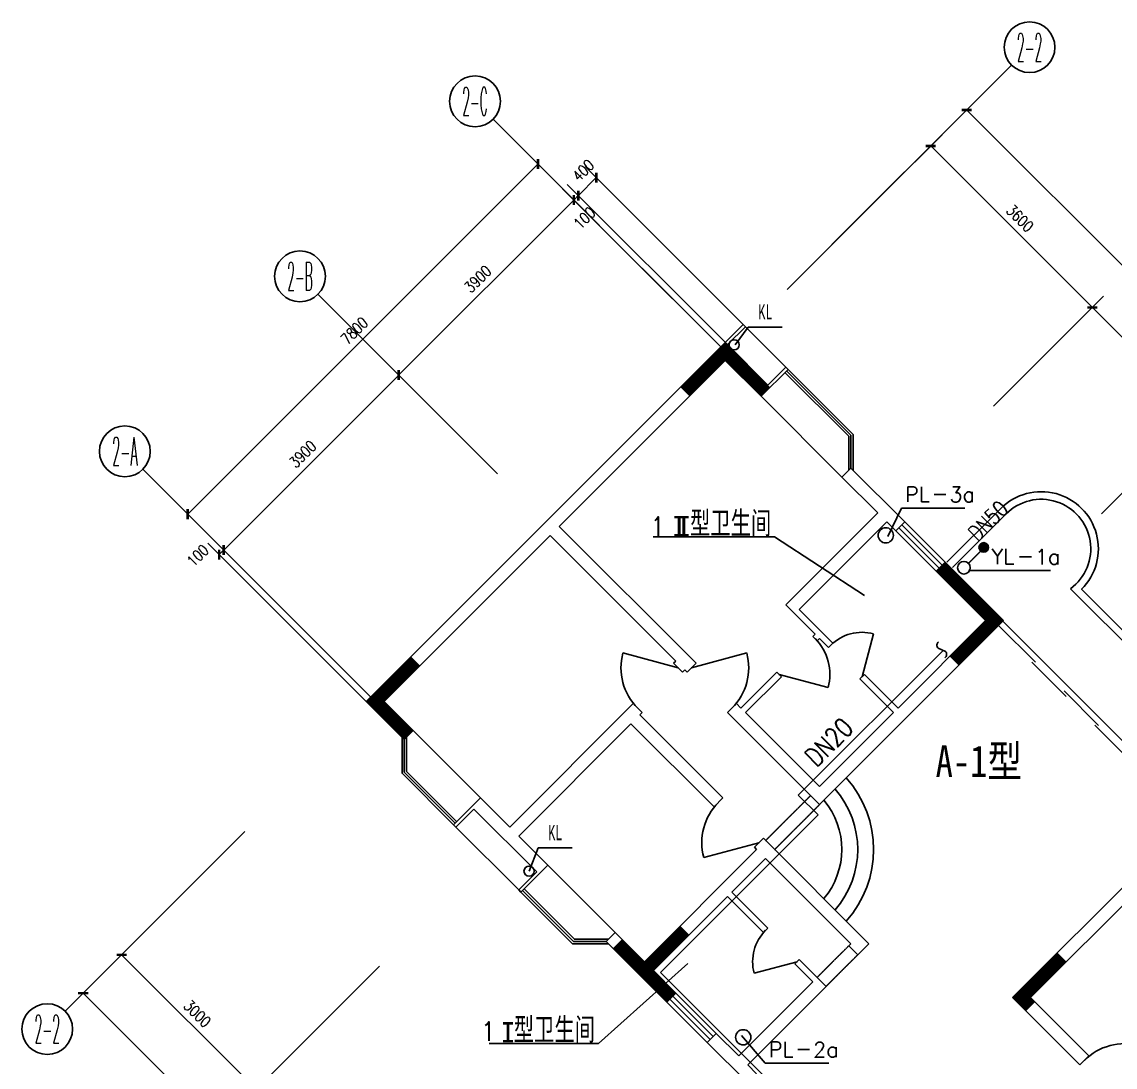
# Model space of a CAD drawing. Header units: millimetres. Extents: x 1045 to 43045, y 484 to 37369.
# Drawn here: x 2225 to 19445, y 20897 to 37369 of the extents above; entities that cross this region are included whole.
import ezdxf
from ezdxf.enums import TextEntityAlignment as Align

# ---------------------------------------------------------------- set-up
doc = ezdxf.new("R2010")
doc.units = ezdxf.units.MM
doc.linetypes.add('DASH', pattern=[0.35, 0.25, -0.1])
for name, color, linetype in [('AXIS', 3, 'Continuous'), ('AXIS_TEXT', 7, 'Continuous'), ('DN_DIM', 3, 'Continuous'), ('LVTRY', 6, 'Continuous'), ('OTHER', 7, 'Continuous'), ('P_LS_', 6, 'Continuous'), ('P_PS_', 2, 'DASH'), ('P_PS_DIM', 3, 'Continuous'), ('P_YS_DIM', 3, 'Continuous'), ('PUB_DIM', 3, 'Continuous'), ('PUB_TEXT', 7, 'Continuous'), ('PUB_WINDW', 7, 'Continuous'), ('S', 7, 'Continuous'), ('TEXT', 5, 'Continuous'), ('WALL', 255, 'Continuous'), ('WINDOW', 2, 'Continuous'), ('YT', 4, 'Continuous'), ('Z', 91, 'Continuous')]:
    doc.layers.add(name, color=color, linetype=linetype)
doc.styles.add('_MONOTXT9', font='MONOTXT9.shx', dxfattribs={"width": 0.533333})
doc.styles.add('COMPLEX', font='COMPLEX')
doc.styles.add('DIM_FONT', font='SIMPLEX', dxfattribs={"width": 0.8})
doc.styles.add('LXZ_COMPLEX', font='TXT.shx', dxfattribs={"bigfont": 'hztxt.shx'})
doc.styles.add('S1', font='SimSun.ttf', dxfattribs={"width": 0.8})
doc.styles.add('Z1', font='simplex.shx', dxfattribs={"width": 0.8, "bigfont": 'hztxt.shx'})
doc.dimstyles.new('NORMAL', dxfattribs={"dimscale": 2, "dimtxt": 300, "dimasz": 1, "dimexe": 250, "dimexo": 300, "dimgap": 0.09, "dimtad": 1, "dimtoh": 1, "dimdec": 0, "dimzin": 0, "dimdsep": 46, "dimtxsty": 'DIM_FONT', "dimcen": 0.09, "dimadec": 0, "dimazin": 0, "dimtfac": 1, "dimtdec": 0, "dimtix": 1, "dimtofl": 0, "dimtmove": 2, "dimatfit": 3, "dimfxl": 1, "dimtolj": 1, "dimtzin": 0, "dimarcsym": 0})

# ---------------------------------------------------------------- blocks, each defined once
blk = doc.blocks.new('_DIMX')
at = {"const_width": 50}
blk.add_lwpolyline([(-70, -70), (70, 70)], dxfattribs=at)
blk = doc.blocks.new('*D30')
at = {"color": 0, "linetype": 'ByBlock', "transparency": 16777216}
for p, q in [((-893, -60382), (-3615, -63105)), ((6107, -72473), (-3438, -62929)), ((8653, -69928), (5931, -72651))]:
    blk.add_line(p, q, dxfattribs=at)
at = {"layer": 'DEFPOINTS', "color": 0, "linetype": 'ByBlock', "transparency": 16777216}
for p in [(-893, -60382), (-3438, -62928), (8653, -69928)]:
    blk.add_point(p, dxfattribs=at)
at = {"color": 0, "linetype": 'ByBlock', "transparency": 16777216, "xscale": 0.8, "yscale": 0.8, "zscale": 0.8}
for p, rotation in [((-3438, -62928), 135.0000021865977), ((6108, -72474), 315.0000021865977)]:
    blk.add_blockref('_DIMX', p, dxfattribs=dict(at, rotation=rotation))
at = {"color": 7, "linetype": 'ByBlock', "transparency": 16777216, "insert": (1467, -67568), "char_height": 175, "attachment_point": 5, "rotation": 315, "style": 'DIM_FONT'}
blk.add_mtext('\\A1;13500', dxfattribs=at)
blk = doc.blocks.new('M_A1SFU')
blk.add_line((-0.5, 0), (0, -0.866))
blk.add_arc((-0.5, 0), 1, 300, 0)
blk = doc.blocks.new('*D55')
at = {"color": 0, "linetype": 'ByBlock', "transparency": 16777216}
for p, q in [((5845, -51986), (3547, -49688)), ((-1791, -55379), (3723, -49865)), ((330, -57501), (-1968, -55203))]:
    blk.add_line(p, q, dxfattribs=at)
at = {"layer": 'DEFPOINTS', "color": 0, "linetype": 'ByBlock', "transparency": 16777216}
for p in [(3724, -49864), (5845, -51986), (330, -57501)]:
    blk.add_point(p, dxfattribs=at)
at = {"color": 0, "linetype": 'ByBlock', "transparency": 16777216, "xscale": 0.8, "yscale": 0.8, "zscale": 0.8}
for p, rotation in [((3724, -49864), 45.00000000000144), ((-1792, -55380), 225.0000000000014)]:
    blk.add_blockref('_DIMX', p, dxfattribs=dict(at, rotation=rotation))
at = {"color": 7, "linetype": 'ByBlock', "transparency": 16777216, "insert": (834, -52490), "char_height": 175, "attachment_point": 5, "rotation": 45, "style": 'DIM_FONT'}
blk.add_mtext('\\A1;7800', dxfattribs=at)
blk = doc.blocks.new('*D54')
at = {"color": 0, "linetype": 'ByBlock', "transparency": 16777216}
for p, q in [((3088, -54743), (1355, -53011)), ((-1225, -55945), (1531, -53188)), ((330, -57501), (-1403, -55769))]:
    blk.add_line(p, q, dxfattribs=at)
at = {"layer": 'DEFPOINTS', "color": 0, "linetype": 'ByBlock', "transparency": 16777216}
for p in [(1532, -53188), (3088, -54743), (330, -57501)]:
    blk.add_point(p, dxfattribs=at)
at = {"color": 0, "linetype": 'ByBlock', "transparency": 16777216, "xscale": 0.8, "yscale": 0.8, "zscale": 0.8}
for p, rotation in [((1532, -53188), 45.00000000000136), ((-1226, -55946), 225.0000000000013)]:
    blk.add_blockref('_DIMX', p, dxfattribs=dict(at, rotation=rotation))
at = {"color": 7, "linetype": 'ByBlock', "transparency": 16777216, "insert": (20, -54434), "char_height": 175, "attachment_point": 5, "rotation": 45, "style": 'DIM_FONT'}
blk.add_mtext('\\A1;3900', dxfattribs=at)
blk = doc.blocks.new('*D20')
at = {"color": 0, "linetype": 'ByBlock', "transparency": 16777216}
for p, q in [((8356, -51133), (10655, -48835)), ((10478, -49012), (18750, -57284)), ((16630, -59406), (18928, -57108))]:
    blk.add_line(p, q, dxfattribs=at)
at = {"layer": 'DEFPOINTS', "color": 0, "linetype": 'ByBlock', "transparency": 16777216}
for p in [(8356, -51133), (18751, -57285), (16630, -59406)]:
    blk.add_point(p, dxfattribs=at)
at = {"color": 0, "linetype": 'ByBlock', "transparency": 16777216, "xscale": 0.8, "yscale": 0.8, "zscale": 0.8}
for p, rotation in [((10478, -49012), 135.0000000000011), ((18751, -57285), 315.0000000000011)]:
    blk.add_blockref('_DIMX', p, dxfattribs=dict(at, rotation=rotation))
at = {"color": 7, "linetype": 'ByBlock', "transparency": 16777216, "insert": (14747, -53016), "char_height": 175, "attachment_point": 5, "rotation": 315, "style": 'DIM_FONT'}
blk.add_mtext('\\A1;11700', dxfattribs=at)
blk = doc.blocks.new('*D19')
at = {"color": 0, "linetype": 'ByBlock', "transparency": 16777216}
for p, q in [((1088, -58260), (-1403, -55769)), ((1018, -58330), (-1473, -55839)), ((-1297, -56016), (-1226, -55946)), ((-1297, -56016), (-1226, -55946)), ((-1225, -55945), (-1225, -55944)), ((-1297, -56017), (-1298, -56017))]:
    blk.add_line(p, q, dxfattribs=at)
at = {"layer": 'DEFPOINTS', "color": 0, "linetype": 'ByBlock', "transparency": 16777216}
for p in [(-1226, -55946), (1018, -58330), (1088, -58260)]:
    blk.add_point(p, dxfattribs=at)
at = {"color": 0, "linetype": 'ByBlock', "transparency": 16777216, "xscale": 0.8, "yscale": 0.8, "zscale": 0.8}
for p, rotation in [((-1297, -56016), 45.00000000000122), ((-1226, -55946), 225.0000000000013)]:
    blk.add_blockref('_DIMX', p, dxfattribs=dict(at, rotation=rotation))
at = {"color": 7, "linetype": 'ByBlock', "transparency": 16777216, "insert": (-1632, -56033), "char_height": 175, "attachment_point": 5, "rotation": 45, "style": 'DIM_FONT'}
blk.add_mtext('\\A1;100', dxfattribs=at)
blk = doc.blocks.new('_A0LHZ')
for p, q in [((-0.5, 0.0159), (-0.2273, 0.0159)), ((-0.2419, 0.0033), (0.0147, 0.0033)), ((-0.0147, 0.0159), (0.2419, 0.0159)), ((0.2273, 0.0033), (0.5, 0.0033))]:
    blk.add_line(p, q)
blk = doc.blocks.new('M_A12RWT')
blk.add_line((-0.5, 0.0286), (0.5, 0.0286))
blk = doc.blocks.new('*D17')
at = {"color": 0, "linetype": 'ByBlock', "transparency": 16777216}
for p, q in [((12599, -55376), (14332, -53643)), ((14155, -53821), (17336, -57002)), ((15781, -58558), (17514, -56825))]:
    blk.add_line(p, q, dxfattribs=at)
at = {"layer": 'DEFPOINTS', "color": 0, "linetype": 'ByBlock', "transparency": 16777216}
for p in [(12599, -55376), (17337, -57002), (15781, -58558)]:
    blk.add_point(p, dxfattribs=at)
at = {"color": 0, "linetype": 'ByBlock', "transparency": 16777216, "xscale": 0.8, "yscale": 0.8, "zscale": 0.8}
for p, rotation in [((14155, -53820), 135.0000000000016), ((17337, -57002), 315.0000000000016)]:
    blk.add_blockref('_DIMX', p, dxfattribs=dict(at, rotation=rotation))
at = {"color": 7, "linetype": 'ByBlock', "transparency": 16777216, "insert": (15878, -55279), "char_height": 175, "attachment_point": 5, "rotation": 315, "style": 'DIM_FONT'}
blk.add_mtext('\\A1;4500', dxfattribs=at)
blk = doc.blocks.new('*D36')
at = {"color": 0, "linetype": 'ByBlock', "transparency": 16777216}
for p, q in [((-893, -60382), (-3010, -62499)), ((-2833, -62323), (-712, -64443)), ((1229, -62504), (-889, -64621))]:
    blk.add_line(p, q, dxfattribs=at)
at = {"layer": 'DEFPOINTS', "color": 0, "linetype": 'ByBlock', "transparency": 16777216}
for p in [(-893, -60382), (1229, -62504), (-712, -64444)]:
    blk.add_point(p, dxfattribs=at)
at = {"color": 0, "linetype": 'ByBlock', "transparency": 16777216, "xscale": 0.8, "yscale": 0.8, "zscale": 0.8}
for p, rotation in [((-2833, -62323), 135.0000021865972), ((-712, -64444), 315.0000021865972)]:
    blk.add_blockref('_DIMX', p, dxfattribs=dict(at, rotation=rotation))
at = {"color": 7, "linetype": 'ByBlock', "transparency": 16777216, "insert": (-1640, -63251), "char_height": 175, "attachment_point": 5, "rotation": 315, "style": 'DIM_FONT'}
blk.add_mtext('\\A1;3000', dxfattribs=at)
blk = doc.blocks.new('*D35')
at = {"color": 0, "linetype": 'ByBlock', "transparency": 16777216}
for p, q in [((1229, -62504), (-889, -64621)), ((-711, -64445), (1409, -66565)), ((3350, -64625), (1233, -66742))]:
    blk.add_line(p, q, dxfattribs=at)
at = {"layer": 'DEFPOINTS', "color": 0, "linetype": 'ByBlock', "transparency": 16777216}
for p in [(1229, -62504), (3350, -64625), (1410, -66565)]:
    blk.add_point(p, dxfattribs=at)
at = {"color": 0, "linetype": 'ByBlock', "transparency": 16777216, "xscale": 0.8, "yscale": 0.8, "zscale": 0.8}
for p, rotation in [((-712, -64444), 134.9999978134019), ((1410, -66565), 314.9999978134019)]:
    blk.add_blockref('_DIMX', p, dxfattribs=dict(at, rotation=rotation))
at = {"color": 7, "linetype": 'ByBlock', "transparency": 16777216, "insert": (481, -65372), "char_height": 175, "attachment_point": 5, "rotation": 315, "style": 'DIM_FONT'}
blk.add_mtext('\\A1;3000', dxfattribs=at)
blk = doc.blocks.new('A$C7AE21DBD')
at = {"layer": 'PUB_DIM'}
for p, q in [((0, 294), (150, 294)), ((0, 283), (150, 283)), ((66, 294), (66, 0)), ((84, 294), (84, 0)), ((0, 11), (150, 11)), ((0, 0), (150, 0))]:
    blk.add_line(p, q, dxfattribs=at)
blk = doc.blocks.new('M_B0OPK')
for p, q in [((-0.5, 0.5), (0.5, 0.5)), ((0.5, 0.167), (-0.5, 0.167)), ((0.5, -0.167), (-0.5, -0.167)), ((-0.5, -0.5), (0.5, -0.5))]:
    blk.add_line(p, q)
blk = doc.blocks.new('LGH_1')
at = {"color": 7}
blk.add_line((0.512, 0.214), (0.699, 0.214), dxfattribs=at)
at = {"linetype": 'Continuous'}
blk.add_line((0, 0), (1, 0), dxfattribs=at)
at = {"color": 7, "style": 'LXZ_COMPLEX'}
blk.add_attdef('AB', text='', height=0.24, dxfattribs=at).set_placement((0.252, 0.097), align=Align.CENTER)
blk.add_attdef('Z', text='', height=0.24, dxfattribs=at).set_placement((0.956, 0.214), align=Align.MIDDLE)
blk = doc.blocks.new('FACE3_')
for p in [(-0.093, 0.236), (0.093, -0.236)]:
    blk.add_line(p, (0, 0))
for centre, start, end in [((0.172, 0.235), 80.7491, 179.85983), ((-0.172, -0.235), 260.7491, 359.85983)]:
    blk.add_arc(centre, 0.265, start, end)
blk = doc.blocks.new('*D51')
at = {"color": 0, "linetype": 'ByBlock', "transparency": 16777216}
for p, q in [((8356, -51133), (10089, -49401)), ((9913, -49578), (12457, -52123)), ((10902, -53679), (12634, -51946))]:
    blk.add_line(p, q, dxfattribs=at)
at = {"layer": 'DEFPOINTS', "color": 0, "linetype": 'ByBlock', "transparency": 16777216}
for p in [(8356, -51133), (12458, -52123), (10902, -53679)]:
    blk.add_point(p, dxfattribs=at)
at = {"color": 0, "linetype": 'ByBlock', "transparency": 16777216, "xscale": 0.8, "yscale": 0.8, "zscale": 0.8}
for p, rotation in [((9912, -49577), 135.0000000000015), ((12458, -52123), 315.0000000000015)]:
    blk.add_blockref('_DIMX', p, dxfattribs=dict(at, rotation=rotation))
at = {"color": 7, "linetype": 'ByBlock', "transparency": 16777216, "insert": (11317, -50718), "char_height": 175, "attachment_point": 5, "rotation": 315, "style": 'DIM_FONT'}
blk.add_mtext('\\A1;3600', dxfattribs=at)
blk = doc.blocks.new('*D57')
at = {"color": 0, "linetype": 'ByBlock', "transparency": 16777216}
for p, q in [((6604, -52744), (4113, -50253)), ((4289, -50431), (4288, -50431)), ((4360, -50359), (4290, -50430)), ((4360, -50359), (4290, -50430)), ((4361, -50359), (4361, -50358))]:
    blk.add_line(p, q, dxfattribs=at)
at = {"layer": 'DEFPOINTS', "color": 0, "linetype": 'ByBlock', "transparency": 16777216}
for p in [(4290, -50430), (6604, -52744), (6710, -52709)]:
    blk.add_point(p, dxfattribs=at)
at = {"color": 0, "linetype": 'ByBlock', "transparency": 16777216, "xscale": 0.8, "yscale": 0.8, "zscale": 0.8}
for p, rotation in [((4360, -50359), 225.0000000000013), ((4290, -50430), 45.00000000000122)]:
    blk.add_blockref('_DIMX', p, dxfattribs=dict(at, rotation=rotation))
at = {"color": 7, "linetype": 'ByBlock', "transparency": 16777216, "insert": (4460, -50713), "char_height": 175, "attachment_point": 5, "rotation": 45, "style": 'DIM_FONT'}
blk.add_mtext('\\A1;100', dxfattribs=at)
blk = doc.blocks.new('*D56')
at = {"color": 0, "linetype": 'ByBlock', "transparency": 16777216}
for p, q in [((6992, -52426), (4466, -49900)), ((4642, -50077), (4361, -50359)), ((6710, -52709), (4184, -50183))]:
    blk.add_line(p, q, dxfattribs=at)
at = {"layer": 'DEFPOINTS', "color": 0, "linetype": 'ByBlock', "transparency": 16777216}
for p in [(4360, -50359), (6992, -52426), (6710, -52709)]:
    blk.add_point(p, dxfattribs=at)
at = {"color": 0, "linetype": 'ByBlock', "transparency": 16777216, "xscale": 0.8, "yscale": 0.8, "zscale": 0.8}
for p, rotation in [((4643, -50077), 45.00000000000122), ((4360, -50359), 225.0000000000013)]:
    blk.add_blockref('_DIMX', p, dxfattribs=dict(at, rotation=rotation))
at = {"color": 7, "linetype": 'ByBlock', "transparency": 16777216, "insert": (4438, -49963), "char_height": 175, "attachment_point": 5, "rotation": 45, "style": 'DIM_FONT'}
blk.add_mtext('\\A1;400', dxfattribs=at)
blk = doc.blocks.new('*D53')
at = {"color": 0, "linetype": 'ByBlock', "transparency": 16777216}
for p, q in [((5845, -51986), (4113, -50253)), ((1532, -53187), (4289, -50431)), ((3088, -54743), (1355, -53011))]:
    blk.add_line(p, q, dxfattribs=at)
at = {"layer": 'DEFPOINTS', "color": 0, "linetype": 'ByBlock', "transparency": 16777216}
for p in [(4290, -50430), (5845, -51986), (3088, -54743)]:
    blk.add_point(p, dxfattribs=at)
at = {"color": 0, "linetype": 'ByBlock', "transparency": 16777216, "xscale": 0.8, "yscale": 0.8, "zscale": 0.8}
for p, rotation in [((4290, -50430), 45.00000000000136), ((1532, -53188), 225.0000000000013)]:
    blk.add_blockref('_DIMX', p, dxfattribs=dict(at, rotation=rotation))
at = {"color": 7, "linetype": 'ByBlock', "transparency": 16777216, "insert": (2778, -51676), "char_height": 175, "attachment_point": 5, "rotation": 45, "style": 'DIM_FONT'}
blk.add_mtext('\\A1;3900', dxfattribs=at)
blk = doc.blocks.new('_AXISO')
blk.add_circle((0, 0), 0.5)
at = {"layer": 'AXIS_TEXT', "style": 'COMPLEX', "width": 1.041667}
blk.add_attdef('A', text='', height=0.56, dxfattribs=at).set_placement((-0.25, -0.28), (0.25, -0.28), align=Align.FIT)
blk = doc.blocks.new('*D52')
at = {"color": 0, "linetype": 'ByBlock', "transparency": 16777216}
for p, q in [((10902, -53679), (12634, -51946)), ((12458, -52124), (14154, -53820)), ((12599, -55376), (14332, -53643))]:
    blk.add_line(p, q, dxfattribs=at)
at = {"layer": 'DEFPOINTS', "color": 0, "linetype": 'ByBlock', "transparency": 16777216}
for p in [(10902, -53679), (14155, -53820), (12599, -55376)]:
    blk.add_point(p, dxfattribs=at)
at = {"color": 0, "linetype": 'ByBlock', "transparency": 16777216, "xscale": 0.8, "yscale": 0.8, "zscale": 0.8}
for p, rotation in [((12458, -52123), 135.0000000000009), ((14155, -53820), 315.0000000000009)]:
    blk.add_blockref('_DIMX', p, dxfattribs=dict(at, rotation=rotation))
at = {"color": 7, "linetype": 'ByBlock', "transparency": 16777216, "insert": (13439, -52839), "char_height": 175, "attachment_point": 5, "rotation": 315, "style": 'DIM_FONT'}
blk.add_mtext('\\A1;2400', dxfattribs=at)
blk = doc.blocks.new('_LV13')
at = {"color": 0}
for p, q in [((-0.49, 0.07), (-0.07, 0.49)), ((-0.49, -0.07), (0.07, 0.49)), ((-0.47, -0.18), (0.18, 0.47)), ((-0.42, -0.28), (0.28, 0.42)), ((-0.35, -0.35), (0.35, 0.35)), ((-0.28, -0.42), (0.42, 0.28)), ((-0.18, -0.47), (0.47, 0.18)), ((-0.07, -0.49), (0.49, 0.07)), ((0.07, -0.49), (0.49, -0.07))]:
    blk.add_line(p, q, dxfattribs=at)
blk.add_circle((0, 0), 0.5)
blk = doc.blocks.new('1T4F84')
blk.add_line((-9051, 2828.5), (-8061.1, 1838.5))
at = {"layer": 'AXIS'}
for p, q in [((-298, 14834.2), (-3126.4, 12005.7)), ((-1004.1, 14128), (-3832.6, 11299.6)), ((-8466.1, 13981.5), (-5637.7, 11153.1)), ((-11223.8, 11223.8), (-8395.4, 8395.4)), ((3944.6, 10591.5), (1116.2, 7763.1)), ((-13981.5, 8466.1), (-11153.1, 5637.7)), ((-15204.1, -72), (-12375.7, 2756.5))]:
    blk.add_line(p, q, dxfattribs=at)
at = {"layer": 'P_LS_'}
for p, q in [((-3658, 3332.9), (-1377.9, 5613)), ((-3345.2, 3020), (-3658, 3332.9)), ((-5827.4, 537.8), (-3345.2, 3020)), ((-1086.6, -4203), (-5827.4, 537.8))]:
    blk.add_line(p, q, dxfattribs=at)
at = {"layer": 'P_PS_'}
blk.add_line((-983.3, 6978.3), (-788.1, 7173.5), dxfattribs=at)
at = {"layer": 'P_PS_DIM'}
for p, q in [((-2247.8, 7408.5), (-2032.2, 7854.5)), ((-4550.3, -456), (-4178.9, -893.1))]:
    blk.add_line(p, q, dxfattribs=at)
at = {"layer": 'P_YS_DIM'}
blk.add_line((-974.4, 6873.2), (-685.6, 6873.2), dxfattribs=at)
at = {"layer": 'PUB_DIM'}
for p, q in [((-4032.1, 7399.6), (-5946.1, 7399.6)), ((-4032.1, 7399.6), (-2617.3, 6477.2)), ((-6806.9, -580.7), (-5397.7, 680.5)), ((-6806.9, -580.7), (-8525.2, -580.7))]:
    blk.add_line(p, q, dxfattribs=at)
at = {"layer": 'PUB_TEXT'}
for p, q in [((-4649.6, 10428.6), (-4445.2, 10707)), ((-4445.2, 10707), (-3911.9, 10707)), ((-7898.4, 2134.7), (-7754.7, 2501)), ((-7754.7, 2501), (-7221.4, 2501))]:
    blk.add_line(p, q, dxfattribs=at)
at = {"layer": 'S'}
for centre, radius in [((-4668.2, 10428.6), 80), ((-2280.4, 7425.1), 120), ((-1050, 6914.8), 100), ((-7898.4, 2134.7), 80), ((-4525.2, -484.5), 120)]:
    blk.add_circle(centre, radius, dxfattribs=at)
at = {"layer": 'WALL'}
for p, q in [((-10465.2, 4808.4), (-4525.8, 10747.8)), ((-4773, 10429.9), (-4490.4, 10712.5)), ((-4525.8, 10747.8), (-4490.4, 10712.5)), ((-4773, 10429.9), (-4136.6, 9793.5)), ((-7424.7, 7566.1), (-4808.4, 10182.4)), ((-4808.4, 10182.4), (-4242.7, 9616.7)), ((-3818.4, 10041), (-4242.7, 9616.7)), ((-3854, 10076.1), (-4136.6, 9793.5)), ((-3854, 10076.1), (-3818.7, 10040.7)), ((-2828.5, 8485.3), (-2969.9, 8343.9)), ((-2828.5, 8485.3), (-1979.9, 7636.8)), ((-2969.9, 8343.9), (-2404.2, 7778.2)), ((-3853.8, 6328.7), (-2404.2, 7778.2)), ((-3641.6, 6257.9), (-2262.8, 7636.8)), ((-2262.8, 7636.8), (-2121.4, 7495.4)), ((-1979.9, 7636.8), (-2121.4, 7495.4)), ((-10182.4, 4808.4), (-7566.1, 7424.7)), ((-7566.1, 7424.7), (-5586.2, 5444.8)), ((-7424.7, 7566.1), (-5268, 5409.4)), ((-1343.6, 7000.4), (-1485, 6859)), ((-1343.6, 7000.4), (-424.3, 6081.2)), ((-1485, 6859), (-707.2, 6081.2)), ((-3853.8, 6328.7), (-3394.2, 5869)), ((-3111.3, 5727.6), (-3641.6, 6257.9)), ((-3323.4, 3182), (-424.3, 6081.2)), ((-2086, 4702.3), (-707.2, 6081.2)), ((-3429.5, 5833.7), (-3394.2, 5869)), ((-3358.8, 5763), (-3429.5, 5833.7)), ((-3358.8, 5763), (-3323.4, 5798.3)), ((-3182, 5656.9), (-3323.4, 5798.3)), ((-3111.3, 5727.6), (-3182, 5656.9)), ((-5621.5, 5409.4), (-5586.2, 5444.8)), ((-5621.5, 5409.4), (-5480.1, 5268)), ((-5409.4, 5268), (-5268, 5409.4)), ((-5480.1, 5268), (-5444.8, 5303.4)), ((-5444.8, 5303.4), (-5409.4, 5268)), ((-4560.9, 4702.3), (-3995.2, 5268)), ((-4490.2, 4631.6), (-3924.5, 5197.3)), ((-3924.5, 5197.3), (-3995.2, 5268)), ((-2616.3, 5232.6), (-2687.1, 5161.9)), ((-2086, 4702.3), (-2616.3, 5232.6)), ((-2156.7, 4631.6), (-2687.1, 5161.9)), ((-10465.2, 4808.4), (-9864.2, 4207.3)), ((-10182.4, 4808.4), (-9722.8, 4348.8)), ((-8202.5, 2828.5), (-6257.9, 4773)), ((-6257.9, 4773), (-6116.5, 4631.6)), ((-4773, 4631.6), (-4631.6, 4773)), ((-4631.6, 4773), (-4560.9, 4702.3)), ((-6151.9, 4596.2), (-6116.5, 4631.6)), ((-6151.9, 4596.2), (-4843.7, 3288.1)), ((-4773, 4631.6), (-3323.4, 3182)), ((-4490.2, 4631.6), (-3323.4, 3464.9)), ((-3323.4, 3464.9), (-2156.7, 4631.6)), ((-9864.2, 4207.3), (-9722.8, 4348.8)), ((-8061.1, 2687.1), (-6293.3, 4454.8)), ((-6293.3, 4454.8), (-4985.2, 3146.7)), ((-9086.4, 2863.8), (-8662.1, 3288.1)), ((-8662.1, 3288.1), (-8202.5, 2828.5)), ((-4985.2, 3146.7), (-4843.7, 3288.1)), ((-9051, 2828.5), (-8768.2, 3111.3)), ((-8768.2, 3111.3), (-7778.2, 2121.4)), ((-9086.4, 2863.8), (-9051, 2828.5)), ((-282.9, 141.5), (2474.8, 2899.2)), ((-8061.1, 2687.1), (-7601.4, 2227.4)), ((-4348.8, 2510.3), (-4207.3, 2651.7)), ((-4207.3, 2651.7), (-2545.6, 990)), ((-6081.2, 707.2), (-4313.4, 2474.9)), ((-4348.8, 2510.3), (-4313.4, 2474.9)), ((-4702.3, 1803.2), (-4172, 2333.5)), ((-4172, 2333.5), (-2828.5, 990)), ((-8061.1, 1838.5), (-7778.2, 2121.4)), ((-8025.7, 1803.2), (-7601.4, 2227.4)), ((0, 141.5), (1785.6, 1927.2)), ((-8025.7, 1803.2), (-8061.1, 1838.5)), ((-5939.7, 565.7), (-4773, 1732.5)), ((-4773, 1732.5), (-4207.3, 1166.8)), ((-4702.3, 1803.2), (-4136.6, 1237.5)), ((-4207.3, 1166.8), (-4136.6, 1237.5)), ((-6682.2, 1025.4), (-6540.8, 1166.8)), ((-6540.8, 1166.8), (-6081.2, 707.2)), ((-6682.2, 1025.4), (-5727.6, 70.8)), ((-2863.8, 954.6), (-2828.5, 990)), ((-2863.8, 954.6), (-2722.4, 813.2)), ((-2722.4, 813.2), (-2545.6, 990)), ((-3712.4, 671.8), (-3641.6, 742.5)), ((-3641.6, 742.5), (-3217.4, 318.2)), ((-5939.7, 565.7), (-5586.2, 212.2)), ((-3712.4, 671.8), (-3429.5, 389)), ((-4596.2, -777.8), (-3429.5, 389)), ((-5727.6, 70.8), (-5586.2, 212.2)), ((-4454.8, -919.2), (-3217.4, 318.2)), ((-282.9, 141.5), (777.8, -919.2)), ((0, 141.5), (919.2, -777.8)), ((-5091.2, -565.6), (-4949.8, -424.2)), ((-4949.8, -424.2), (-4596.2, -777.8)), ((-5091.2, -565.6), (-4454.8, -1202)), ((919.2, -777.8), (777.8, -919.2)), ((-4454.8, -919.2), (-4313.4, -1060.6))]:
    blk.add_line(p, q, dxfattribs=at)
at = {"layer": 'WINDOW'}
for p, q in [((-4490.4, 10712.5), (-3854, 10076.1)), ((-4242.7, 9616.7), (-2969.9, 8343.9)), ((-9722.8, 4348.8), (-8662.1, 3288.1)), ((-6540.8, 1166.8), (-7601.4, 2227.4))]:
    blk.add_line(p, q, dxfattribs=at)
at = {"layer": 'WINDOW', "linetype": 'DASH'}
for p, q in [((-3464.9, 3323.4), (-4172, 2616.3)), ((-3323.4, 3182), (-4030.6, 2474.9)), ((-2863.8, 954.6), (-3358.8, 459.7)), ((-2722.4, 813.2), (-3217.4, 318.2))]:
    blk.add_line(p, q, dxfattribs=at)
at = {"layer": 'WINDOW'}
for points in [[(-3867.9, 9991.5), (-2863.5, 8987), (-2863.5, 8450.3)], [(-3843.2, 10016.2), (-2828.5, 9001.5), (-2828.5, 8485.3)], [(-3818.4, 10041), (-2793.5, 9016), (-2793.5, 8450.3)], [(-9899.2, 4242.3), (-9899.2, 3676.6), (-9086.4, 2863.8)], [(-9864.2, 4207.3), (-9864.2, 3691.1), (-9061.6, 2888.6)], [(-9829.2, 4242.3), (-9829.2, 3705.6), (-9036.9, 2913.3)], [(-6647.2, 990.4), (-7212.9, 990.4), (-8025.7, 1803.2)], [(-6682.2, 1025.4), (-7198.4, 1025.4), (-8001, 1827.9)], [(-6647.2, 1060.4), (-7183.9, 1060.4), (-7976.2, 1852.7)]]:
    blk.add_lwpolyline(points, dxfattribs=at)
for radius, start, end in [(1700, 318.37229, 41.62772), (1450, 318.95457, 41.04543), (1200, 319.78019, 40.21981)]:
    blk.add_arc((-4172, 2474.9), radius, start, end, dxfattribs=at)
at = {"layer": 'YT'}
for p, q in [((-382.5, 7764.7), (-1231.1, 6916.2)), ((2474.2, 4738.3), (629.1, 6583.4))]:
    blk.add_line(p, q, dxfattribs=at)
blk.add_lwpolyline([(1795.3, 3889.8), (2643.9, 4738.3), (805.4, 6576.8, 1), (-467.4, 7849.6), (-1315.9, 7001.1)], format="xyb", dxfattribs=at)
blk.add_arc((169, 7213.2), 780, 306.15012, 135, dxfattribs=at)
at = {"layer": 'Z', "const_width": 200}
for points in [[(-5444.8, 9687.4), (-4808.4, 10323.8), (-4172, 9687.4)], [(-1414.6, 6930), (-565.7, 6081.2), (-1202.1, 5444.8)], [(-9687.4, 5444.8), (-10323.8, 4808.4), (-9793.5, 4278)], [(-5444.8, 1202.1), (-6081.2, 565.7)], [(-6505.4, 990), (-5656.9, 141.5)], [(0, 0), (-141.5, 141.5), (494.9, 777.9)]]:
    blk.add_lwpolyline(points, dxfattribs=at)
at = {"layer": 'AXIS'}
ref = blk.add_blockref('_AXISO', (-15.2, 15117), dxfattribs=dict(at, xscale=800, yscale=800, zscale=800))
ref.add_attrib('A', '2-2', dxfattribs={"layer": 'AXIS_TEXT', "height": 448, "style": 'COMPLEX', "width": 0.3125}).set_placement((-215.2, 14893), (184.8, 14893), align=Align.FIT)
ref = blk.add_blockref('_AXISO', (-8748.9, 14264.4), dxfattribs=dict(at, xscale=800, yscale=800, zscale=800))
ref.add_attrib('A', '2-C', dxfattribs={"layer": 'AXIS_TEXT', "height": 448, "style": 'COMPLEX', "width": 0.307377}).set_placement((-8948.9, 14040.4), (-8548.9, 14040.4), align=Align.FIT)
ref = blk.add_blockref('_AXISO', (-11506.7, 11506.7), dxfattribs=dict(at, xscale=800, yscale=800, zscale=800))
ref.add_attrib('A', '2-B', dxfattribs={"layer": 'AXIS_TEXT', "height": 448, "style": 'COMPLEX', "width": 0.297619}).set_placement((-11706.7, 11282.7), (-11306.7, 11282.7), align=Align.FIT)
ref = blk.add_blockref('_AXISO', (-14264.4, 8748.9), dxfattribs=dict(at, xscale=800, yscale=800, zscale=800))
ref.add_attrib('A', '2-A', dxfattribs={"layer": 'AXIS_TEXT', "height": 448, "style": 'COMPLEX', "width": 0.292969}).set_placement((-14464.4, 8524.9), (-14064.4, 8524.9), align=Align.FIT)
ref = blk.add_blockref('_AXISO', (-15487, -354.8), dxfattribs=dict(at, xscale=800, yscale=800, zscale=800))
ref.add_attrib('A', '2-2', dxfattribs={"layer": 'AXIS_TEXT', "height": 448, "style": 'COMPLEX', "width": 0.3125}).set_placement((-15687, -578.8), (-15287, -578.8), align=Align.FIT)
at = {"layer": 'LVTRY', "xscale": 150, "yscale": 150, "zscale": 150, "rotation": 90}
blk.add_blockref('_LV13', (-736.9, 7235.3), dxfattribs=at)
at = {"layer": 'OTHER', "xscale": 250, "yscale": 250, "zscale": 250, "rotation": 45}
blk.add_blockref('FACE3_', (-1398, 5621.8), dxfattribs=at)
at = {"layer": 'P_PS_DIM', "xscale": 1000, "yscale": 1000, "zscale": 1000}
for p, values in [((-2032.2, 7854.5), {'AB': 'PL', 'Z': '3a'}), ((-4178.9, -893.1), {'AB': 'PL', 'Z': '2a'})]:
    blk.add_blockref('LGH_1', p, dxfattribs=at).add_auto_attribs(values)
at = {"layer": 'P_YS_DIM', "xscale": 1000, "yscale": 1000, "zscale": 1000}
blk.add_blockref('LGH_1', (-685.6, 6873.2), dxfattribs=at).add_auto_attribs({'AB': 'YL', 'Z': '1a'})
at = {"layer": 'PUB_DIM'}
for p in [(-5608.2, 7423), (-5536.3, 7423), (-8304, -553.1)]:
    blk.add_blockref('A$C7AE21DBD', p, dxfattribs=at)
at = {"layer": 'WINDOW'}
for name, p, xscale, yscale, zscale, rotation in [('M_B0OPK', (-1732.5, 7247.9), 900, 199.9999999999854, 900, 315.0000000000012), ('M_A1SFU', (-2899.2, 5444.8), -700, -700, 700, 315), ('M_A12RWT', (565.6, 4949.8), 3000, 3000, 3000, 315.0000000000012), ('M_A1SFU', (-5869, 5020.5), -900, -900, 900, 45), ('M_A1SFU', (-5020.5, 5020.5), 900, -900, 900, 315), ('_A0LHZ', (565.6, 4949.8), 3000, 3000, 3000, 135), ('M_A1SFU', (-3677, 5515.5), 800, 800, 800, 45.000002187), ('M_A1SFU', (-4596.2, 2899.2), -900, 900, 900, 315), ('M_A1SFU', (-3924.5, 954.6), -700, 700, 700, 315), ('M_B0OPK', (-5338.7, -176.7), 900, 200.0000000000582, 900, 135.0000000000012), ('M_A1SFU', (1166.7, -1166.7), 900, 900, 900, 135.0000000000014)]:
    blk.add_blockref(name, p, dxfattribs=dict(at, xscale=xscale, yscale=yscale, zscale=zscale, rotation=rotation))
at = {"layer": 'DN_DIM', "style": 'DIM_FONT', "width": 0.8}
for s, height, p in [('DN50', 250, (-580.1, 7567)), ('DN20', 300, (-3069.4, 4061.5))]:
    blk.add_text(s, height=height, rotation=45, dxfattribs=at).set_placement(p, align=Align.CENTER)
at = {"layer": 'PUB_TEXT', "style": '_MONOTXT9', "width": 0.533333}
for p in [(-4285.2, 10827), (-7594.7, 2621)]:
    blk.add_text('KL', height=240, dxfattribs=at).set_placement(p)
at = {"layer": 'PUB_TEXT', "style": 'DIM_FONT', "width": 0.8}
for p in [(-5770.6, 7568.4), (-8440.6, -391.8)]:
    blk.add_text('1', height=300, dxfattribs=at).set_placement(p, align=Align.MIDDLE_RIGHT)
at = {"layer": 'TEXT', "width": 0.8}
for s, height, style, p in [('型卫生间', 400, 'Z1', (-4084.2, 7606.9)), ('A-1型', 500, 'S1', (-132.9, 3866.4)), ('型卫生间', 400, 'Z1', (-6859, -373.4))]:
    blk.add_text(s, height=height, dxfattribs=dict(at, style=style)).set_placement(p, align=Align.MIDDLE_RIGHT)
at = {"layer": 'AXIS'}
for p1, p2, distance, picture, middle in [((-3126.4, 12005.7), (5146.7, 3732.6), 3000, '*D20', (3264, 10123.1)), ((-3126.4, 12005.7), (-580.9, 9460.2), 2200, '*D51', (-165.4, 12421.2)), ((-11153.1, 5637.7), (-5637.7, 11153.1), 3000, '*D55', (-10649.3, 10649.3)), ((-580.9, 9460.2), (1116.2, 7763.1), 2200, '*D52', (1955.9, 10299.8)), ((-11153.1, 5637.7), (-8395.4, 8395.4), 2200, '*D54', (-11462.5, 8704.7)), ((-2829.8, -6789.5), (-12375.7, 2756.5), 3600, '*D30', (-10015.7, -4429.5))]:
    dim = blk.add_aligned_dim(p1=p1, p2=p2, distance=distance, dimstyle='NORMAL', dxfattribs=at)
    dim.commit()
    dim.dimension.update_dxf_attribs({"geometry": picture, "text_midpoint": middle, "insert": (-11482.9, 63138.9)})
for base, p1, p2, angle, override, picture, middle, dimtype in [((-7122.6, 12779.4), (-4490.4, 10712.5), (-4773, 10429.9), 225, {"dimscale": 1}, '*D56', (-7044.5, 13175.7), 129), ((-7193.3, 12708.7), (-4773, 10429.9), (-4879.1, 10394.5), 45, {"dimscale": 1, "dimse1": 1}, '*D57', (-7022.5, 12425.5), 128), ((-12708.7, 7193.3), (-10465.2, 4808.4), (-10394.5, 4879.1), 45, {"dimscale": 1}, '*D19', (-13114.4, 7105.8), 129)]:
    dim = blk.add_linear_dim(base=base, p1=p1, p2=p2, angle=angle, dimstyle='NORMAL', override=override, dxfattribs=at)
    dim.commit()
    dim.dimension.update_dxf_attribs({"geometry": picture, "text_midpoint": middle, "dimtype": dimtype, "insert": (-11482.9, 63138.9)})
for base, p1, p2, angle, picture, middle in [((-7193.3, 12708.7), (-8395.4, 8395.4), (-5637.7, 11153.1), 45, '*D53', (-8704.7, 11462.5)), ((5853.8, 6136.8), (1116.2, 7763.1), (4298.2, 4581.1), 315, '*D17', (4395.4, 7860.3))]:
    dim = blk.add_linear_dim(base=base, p1=p1, p2=p2, angle=angle, dimstyle='NORMAL', dxfattribs=at)
    dim.commit()
    dim.dimension.update_dxf_attribs({"geometry": picture, "text_midpoint": middle, "insert": (-11482.9, 63138.9)})
at = {"layer": 'PUB_DIM'}
for p1, p2, picture, middle in [((-12375.7, 2756.5), (-10254.4, 635.1), '*D36', (-13122.8, -111.9)), ((-10254.4, 635.1), (-8133.1, -1486.2), '*D35', (-11001.5, -2233.2))]:
    dim = blk.add_aligned_dim(p1=p1, p2=p2, distance=-2744, dimstyle='NORMAL', dxfattribs=at)
    dim.commit()
    dim.dimension.update_dxf_attribs({"geometry": picture, "text_midpoint": middle, "insert": (-11482.9, 63138.9)})

msp = doc.modelspace()

# ---------------------------------------------------------------- block references
at = {"layer": 'PUB_WINDW'}
msp.add_blockref('1T4F84', (18112, 21852), dxfattribs=at)

doc.saveas('drawing.dxf')
